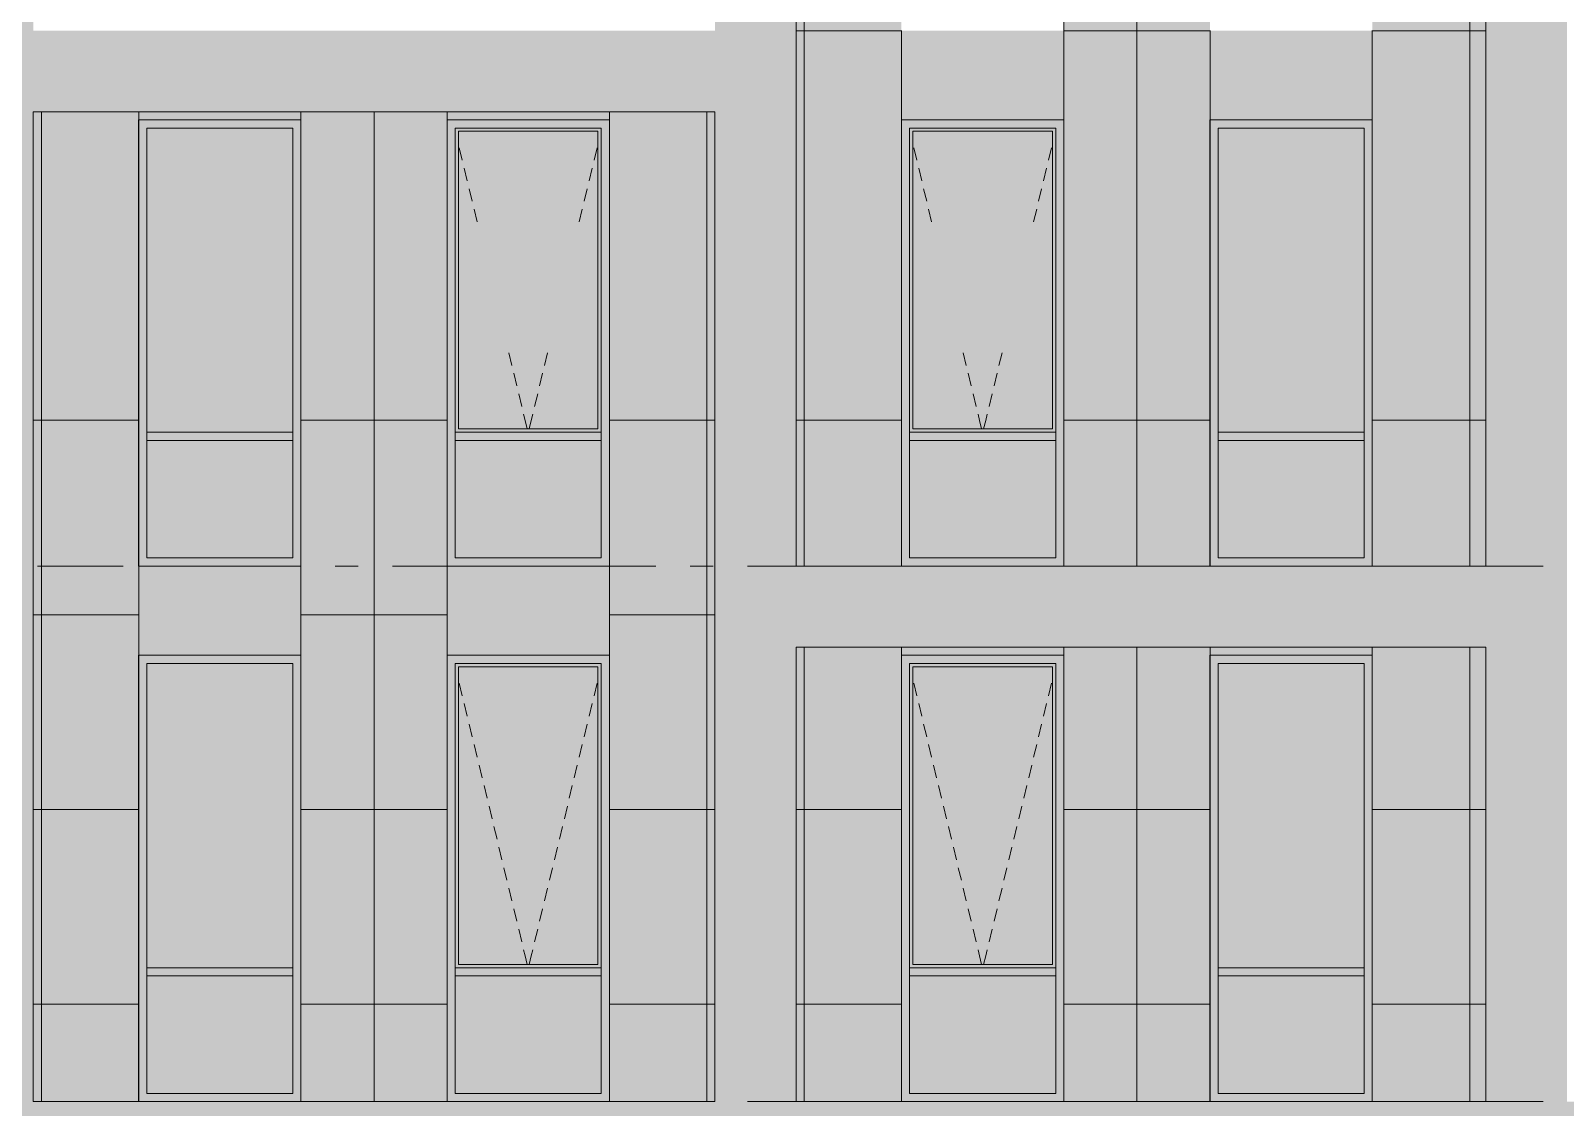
# Model space of a CAD drawing. Header units: millimetres. Extents: x 1499747 to 4230374, y -28481 to 441852.
# Drawn here: x 4109097 to 4118552, y 373993 to 380628 of the extents above; entities that cross this region are included whole.
import ezdxf

# ---------------------------------------------------------------- set-up
doc = ezdxf.new("R2010")
doc.units = ezdxf.units.MM
doc.header["$MEASUREMENT"] = 0
doc.layers.add('Чертеж и Рисунок', color=7, linetype='Continuous')

msp = doc.modelspace()

# ---------------------------------------------------------------- hatches: boundary and pattern name
at = {"layer": 'Чертеж и Рисунок', "linetype": 'Continuous', "lineweight": 0, "true_color": 0xbc9a89}
for points in [[(4108613.00524, 399928.41141), (4108613.00524, 374028.37184), (4109113.006, 374028.37184), (4109113.006, 399928.41141)], [(4113312.81242, 399928.41141), (4113312.81242, 374028.37184), (4113812.81318, 374028.37184), (4113812.81318, 399928.41141)], [(4118062.11967, 399928.41141), (4118062.11967, 374028.37184), (4118562.12044, 374028.37184), (4118562.12044, 399928.41141)], [(4109113.006, 380128.38116), (4113312.81242, 380128.38116), (4113312.81242, 380628.38193), (4109113.006, 380628.38193)], [(4113812.81318, 376828.37612), (4118062.11967, 376828.37612), (4118062.11967, 377328.37688), (4113812.81318, 377328.37688)], [(4127512.73411, 374028.37184), (4104262.66859, 374028.37184), (4104262.66859, 373528.37108), (4127512.73411, 373528.37108)]]:
    msp.add_hatch(color=33, dxfattribs=at).paths.add_polyline_path(points)
at = {"layer": 'Чертеж и Рисунок', "linetype": 'Continuous', "lineweight": 0, "true_color": 0xffffff}
h = msp.add_hatch(color=7, dxfattribs=at)
h.paths.add_polyline_path([(4113812.81318, 377328.37688), (4114462.41416, 377328.37688), (4114462.41416, 380078.38107), (4115462.41572, 380078.38107), (4115462.41572, 377328.37688), (4116362.71712, 377328.37688), (4116362.71712, 380078.38107), (4117362.71859, 380078.38107), (4117362.71859, 377328.37688), (4118062.11966, 377328.37688), (4118062.11966, 383428.3862), (4113812.81318, 383428.3862)])
h.paths.add_polyline_path([(4115462.41572, 380628.38196), (4114462.41416, 380628.38196), (4114462.41416, 383378.38614), (4115462.41572, 383378.38614)], flags=0)
h.paths.add_polyline_path([(4116362.71712, 383378.38614), (4117362.71859, 383378.38614), (4117362.71859, 380628.38196), (4116362.71712, 380628.38196)], flags=0)
h = msp.add_hatch(color=7, dxfattribs=at)
h.paths.add_polyline_path([(4109113.006, 374028.37184), (4109762.20703, 374028.37184), (4109762.20703, 376778.37602), (4110762.20851, 376778.37602), (4110762.20851, 374028.37184), (4111662.5099, 374028.37184), (4111662.5099, 376778.37602), (4112662.51146, 376778.37602), (4112662.51146, 374028.37184), (4113312.81244, 374028.37184), (4113312.81244, 380128.38116), (4109113.006, 380128.38116)])
h.paths.add_polyline_path([(4109762.20703, 380078.3811), (4110762.20851, 380078.3811), (4110762.20851, 377328.37692), (4109762.20703, 377328.37692)], flags=0)
h.paths.add_polyline_path([(4111662.5099, 377328.37692), (4111662.5099, 380078.3811), (4112662.51146, 380078.3811), (4112662.51146, 377328.37692)], flags=0)
at = {"layer": 'Чертеж и Рисунок', "linetype": 'Continuous', "lineweight": 0, "true_color": 0x2e2e2e}
for points in [[(4109762.20699, 379728.38055), (4109812.20707, 379728.38055), (4109812.20707, 380028.38101), (4109762.20699, 380078.38109)], [(4110262.20776, 380078.38109), (4109762.20699, 380078.38109), (4109812.20707, 380028.38101), (4110262.20776, 380028.38101)], [(4110262.20776, 380078.38109), (4110262.20776, 380028.38101), (4110712.20844, 380028.38101), (4110762.20852, 380078.38109)], [(4110762.20852, 379728.38055), (4110762.20852, 380078.38109), (4110712.20844, 380028.38101), (4110712.20844, 379728.38055)], [(4111662.5099, 379728.38055), (4111712.50997, 379728.38055), (4111712.50997, 380028.38101), (4111662.5099, 380078.38109)], [(4112162.51066, 380078.38109), (4111662.5099, 380078.38109), (4111712.50997, 380028.38101), (4112162.51066, 380028.38101)], [(4112162.51066, 380078.38109), (4112162.51066, 380028.38101), (4112612.51135, 380028.38101), (4112662.51142, 380078.38109)], [(4112662.51142, 379728.38055), (4112662.51142, 380078.38109), (4112612.51135, 380028.38101), (4112612.51135, 379728.38055)], [(4114462.41417, 379728.38055), (4114512.41425, 379728.38055), (4114512.41425, 380028.38101), (4114462.41417, 380078.38109)], [(4114962.41494, 380078.38109), (4114462.41417, 380078.38109), (4114512.41425, 380028.38101), (4114962.41494, 380028.38101)], [(4114962.41494, 380078.38109), (4114962.41494, 380028.38101), (4115412.41563, 380028.38101), (4115462.4157, 380078.38109)], [(4115462.4157, 379728.38055), (4115462.4157, 380078.38109), (4115412.41563, 380028.38101), (4115412.41563, 379728.38055)], [(4116362.71708, 379728.38055), (4116412.71715, 379728.38055), (4116412.71715, 380028.38101), (4116362.71708, 380078.38109)], [(4116862.71784, 380078.38109), (4116362.71708, 380078.38109), (4116412.71715, 380028.38101), (4116862.71784, 380028.38101)], [(4116862.71784, 380078.38109), (4116862.71784, 380028.38101), (4117312.71853, 380028.38101), (4117362.71861, 380078.38109)], [(4117362.71861, 379728.38055), (4117362.71861, 380078.38109), (4117312.71853, 380028.38101), (4117312.71853, 379728.38055)], [(4109762.20699, 378328.37841), (4109812.20707, 378328.37841), (4109812.20707, 379728.38055), (4109762.20699, 379728.38055)], [(4110762.20852, 378328.37841), (4110762.20852, 379728.38055), (4110712.20844, 379728.38055), (4110712.20844, 378328.37841)], [(4111662.5099, 378328.37841), (4111712.50997, 378328.37841), (4111712.50997, 379728.38055), (4111662.5099, 379728.38055)], [(4112662.51142, 378328.37841), (4112662.51142, 379728.38055), (4112612.51135, 379728.38055), (4112612.51135, 378328.37841)], [(4114462.41417, 378328.37841), (4114512.41425, 378328.37841), (4114512.41425, 379728.38055), (4114462.41417, 379728.38055)], [(4115462.4157, 378328.37841), (4115462.4157, 379728.38055), (4115412.41563, 379728.38055), (4115412.41563, 378328.37841)], [(4116362.71708, 378328.37841), (4116412.71715, 378328.37841), (4116412.71715, 379728.38055), (4116362.71708, 379728.38055)], [(4117362.71861, 378328.37841), (4117362.71861, 379728.38055), (4117312.71853, 379728.38055), (4117312.71853, 378328.37841)], [(4109762.20699, 378128.37811), (4109812.20707, 378128.37811), (4109812.20707, 378328.37841), (4109762.20699, 378328.37841)], [(4110762.20852, 378128.37811), (4110762.20852, 378328.37841), (4110712.20844, 378328.37841), (4110712.20844, 378128.37811)], [(4111662.5099, 378128.37811), (4111712.50997, 378128.37811), (4111712.50997, 378328.37841), (4111662.5099, 378328.37841)], [(4112662.51142, 378128.37811), (4112662.51142, 378328.37841), (4112612.51135, 378328.37841), (4112612.51135, 378128.37811)], [(4114462.41417, 378128.37811), (4114512.41425, 378128.37811), (4114512.41425, 378328.37841), (4114462.41417, 378328.37841)], [(4115462.4157, 378128.37811), (4115462.4157, 378328.37841), (4115412.41563, 378328.37841), (4115412.41563, 378128.37811)], [(4116362.71708, 378128.37811), (4116412.71715, 378128.37811), (4116412.71715, 378328.37841), (4116362.71708, 378328.37841)], [(4117362.71861, 378128.37811), (4117362.71861, 378328.37841), (4117312.71853, 378328.37841), (4117312.71853, 378128.37811)], [(4109762.20699, 378128.37811), (4109762.20699, 377328.37688), (4109812.20707, 377378.37696), (4109812.20707, 378128.37811)], [(4109812.20707, 378103.37807), (4110262.20776, 378103.37807), (4110262.20776, 378153.37814), (4109812.20707, 378153.37814)], [(4110262.20776, 378153.37814), (4110262.20776, 378103.37807), (4110712.20844, 378103.37807), (4110712.20844, 378153.37814)], [(4110762.20852, 378128.37811), (4110712.20844, 378128.37811), (4110712.20844, 377378.37696), (4110762.20852, 377328.37688)], [(4111662.5099, 378128.37811), (4111662.5099, 377328.37688), (4111712.50997, 377378.37696), (4111712.50997, 378128.37811)], [(4111712.50997, 378103.37807), (4112162.51066, 378103.37807), (4112162.51066, 378153.37814), (4111712.50997, 378153.37814)], [(4112162.51066, 378153.37814), (4112162.51066, 378103.37807), (4112612.51135, 378103.37807), (4112612.51135, 378153.37814)], [(4112662.51142, 378128.37811), (4112612.51135, 378128.37811), (4112612.51135, 377378.37696), (4112662.51142, 377328.37688)], [(4114462.41417, 378128.37811), (4114462.41417, 377328.37688), (4114512.41425, 377378.37696), (4114512.41425, 378128.37811)], [(4114512.41425, 378103.37807), (4114962.41494, 378103.37807), (4114962.41494, 378153.37814), (4114512.41425, 378153.37814)], [(4114962.41494, 378153.37814), (4114962.41494, 378103.37807), (4115412.41563, 378103.37807), (4115412.41563, 378153.37814)], [(4115462.4157, 378128.37811), (4115412.41563, 378128.37811), (4115412.41563, 377378.37696), (4115462.4157, 377328.37688)], [(4116362.71708, 378128.37811), (4116362.71708, 377328.37688), (4116412.71715, 377378.37696), (4116412.71715, 378128.37811)], [(4116412.71715, 378103.37807), (4116862.71784, 378103.37807), (4116862.71784, 378153.37814), (4116412.71715, 378153.37814)], [(4116862.71784, 378153.37814), (4116862.71784, 378103.37807), (4117312.71853, 378103.37807), (4117312.71853, 378153.37814)], [(4117362.71861, 378128.37811), (4117312.71853, 378128.37811), (4117312.71853, 377378.37696), (4117362.71861, 377328.37688)], [(4110262.20776, 377328.37688), (4110262.20776, 377378.37696), (4109812.20707, 377378.37696), (4109762.20699, 377328.37688)], [(4110262.20776, 377328.37688), (4110762.20852, 377328.37688), (4110712.20844, 377378.37696), (4110262.20776, 377378.37696)], [(4112162.51066, 377328.37688), (4112162.51066, 377378.37696), (4111712.50997, 377378.37696), (4111662.5099, 377328.37688)], [(4112162.51066, 377328.37688), (4112662.51142, 377328.37688), (4112612.51135, 377378.37696), (4112162.51066, 377378.37696)], [(4114962.41494, 377328.37688), (4114962.41494, 377378.37696), (4114512.41425, 377378.37696), (4114462.41417, 377328.37688)], [(4114962.41494, 377328.37688), (4115462.4157, 377328.37688), (4115412.41563, 377378.37696), (4114962.41494, 377378.37696)], [(4116862.71784, 377328.37688), (4116862.71784, 377378.37696), (4116412.71715, 377378.37696), (4116362.71708, 377328.37688)], [(4116862.71784, 377328.37688), (4117362.71861, 377328.37688), (4117312.71853, 377378.37696), (4116862.71784, 377378.37696)], [(4109762.20699, 376428.37551), (4109812.20707, 376428.37551), (4109812.20707, 376728.37597), (4109762.20699, 376778.37604)], [(4110262.20776, 376778.37604), (4109762.20699, 376778.37604), (4109812.20707, 376728.37597), (4110262.20776, 376728.37597)], [(4110262.20776, 376778.37604), (4110262.20776, 376728.37597), (4110712.20844, 376728.37597), (4110762.20852, 376778.37604)], [(4110762.20852, 376428.37551), (4110762.20852, 376778.37604), (4110712.20844, 376728.37597), (4110712.20844, 376428.37551)], [(4111662.5099, 376428.37551), (4111712.50997, 376428.37551), (4111712.50997, 376728.37597), (4111662.5099, 376778.37604)], [(4112162.51066, 376778.37604), (4111662.5099, 376778.37604), (4111712.50997, 376728.37597), (4112162.51066, 376728.37597)], [(4112162.51066, 376778.37604), (4112162.51066, 376728.37597), (4112612.51135, 376728.37597), (4112662.51142, 376778.37604)], [(4112662.51142, 376428.37551), (4112662.51142, 376778.37604), (4112612.51135, 376728.37597), (4112612.51135, 376428.37551)], [(4114462.41417, 376428.37551), (4114512.41425, 376428.37551), (4114512.41425, 376728.37597), (4114462.41417, 376778.37604)], [(4114962.41494, 376778.37604), (4114462.41417, 376778.37604), (4114512.41425, 376728.37597), (4114962.41494, 376728.37597)], [(4114962.41494, 376778.37604), (4114962.41494, 376728.37597), (4115412.41563, 376728.37597), (4115462.4157, 376778.37604)], [(4115462.4157, 376428.37551), (4115462.4157, 376778.37604), (4115412.41563, 376728.37597), (4115412.41563, 376428.37551)], [(4116362.71708, 376428.37551), (4116412.71715, 376428.37551), (4116412.71715, 376728.37597), (4116362.71708, 376778.37604)], [(4116862.71784, 376778.37604), (4116362.71708, 376778.37604), (4116412.71715, 376728.37597), (4116862.71784, 376728.37597)], [(4116862.71784, 376778.37604), (4116862.71784, 376728.37597), (4117312.71853, 376728.37597), (4117362.71861, 376778.37604)], [(4117362.71861, 376428.37551), (4117362.71861, 376778.37604), (4117312.71853, 376728.37597), (4117312.71853, 376428.37551)], [(4109762.20699, 375028.37337), (4109812.20707, 375028.37337), (4109812.20707, 376428.37551), (4109762.20699, 376428.37551)], [(4110762.20852, 375028.37337), (4110762.20852, 376428.37551), (4110712.20844, 376428.37551), (4110712.20844, 375028.37337)], [(4111662.5099, 375028.37337), (4111712.50997, 375028.37337), (4111712.50997, 376428.37551), (4111662.5099, 376428.37551)], [(4112662.51142, 375028.37337), (4112662.51142, 376428.37551), (4112612.51135, 376428.37551), (4112612.51135, 375028.37337)], [(4114462.41417, 375028.37337), (4114512.41425, 375028.37337), (4114512.41425, 376428.37551), (4114462.41417, 376428.37551)], [(4115462.4157, 375028.37337), (4115462.4157, 376428.37551), (4115412.41563, 376428.37551), (4115412.41563, 375028.37337)], [(4116362.71708, 375028.37337), (4116412.71715, 375028.37337), (4116412.71715, 376428.37551), (4116362.71708, 376428.37551)], [(4117362.71861, 375028.37337), (4117362.71861, 376428.37551), (4117312.71853, 376428.37551), (4117312.71853, 375028.37337)], [(4109762.20699, 374828.37307), (4109812.20707, 374828.37307), (4109812.20707, 375028.37337), (4109762.20699, 375028.37337)], [(4110762.20852, 374828.37307), (4110762.20852, 375028.37337), (4110712.20844, 375028.37337), (4110712.20844, 374828.37307)], [(4111662.5099, 374828.37307), (4111712.50997, 374828.37307), (4111712.50997, 375028.37337), (4111662.5099, 375028.37337)], [(4112662.51142, 374828.37307), (4112662.51142, 375028.37337), (4112612.51135, 375028.37337), (4112612.51135, 374828.37307)], [(4114462.41417, 374828.37307), (4114512.41425, 374828.37307), (4114512.41425, 375028.37337), (4114462.41417, 375028.37337)], [(4115462.4157, 374828.37307), (4115462.4157, 375028.37337), (4115412.41563, 375028.37337), (4115412.41563, 374828.37307)], [(4116362.71708, 374828.37307), (4116412.71715, 374828.37307), (4116412.71715, 375028.37337), (4116362.71708, 375028.37337)], [(4117362.71861, 374828.37307), (4117362.71861, 375028.37337), (4117312.71853, 375028.37337), (4117312.71853, 374828.37307)], [(4109762.20699, 374828.37307), (4109762.20699, 374028.37184), (4109812.20707, 374078.37192), (4109812.20707, 374828.37307)], [(4109812.20707, 374803.37303), (4110262.20776, 374803.37303), (4110262.20776, 374853.3731), (4109812.20707, 374853.3731)], [(4110262.20776, 374853.3731), (4110262.20776, 374803.37303), (4110712.20844, 374803.37303), (4110712.20844, 374853.3731)], [(4110762.20852, 374828.37307), (4110712.20844, 374828.37307), (4110712.20844, 374078.37192), (4110762.20852, 374028.37184)], [(4111662.5099, 374828.37307), (4111662.5099, 374028.37184), (4111712.50997, 374078.37192), (4111712.50997, 374828.37307)], [(4111712.50997, 374803.37303), (4112162.51066, 374803.37303), (4112162.51066, 374853.3731), (4111712.50997, 374853.3731)], [(4112162.51066, 374853.3731), (4112162.51066, 374803.37303), (4112612.51135, 374803.37303), (4112612.51135, 374853.3731)], [(4112662.51142, 374828.37307), (4112612.51135, 374828.37307), (4112612.51135, 374078.37192), (4112662.51142, 374028.37184)], [(4114462.41417, 374828.37307), (4114462.41417, 374028.37184), (4114512.41425, 374078.37192), (4114512.41425, 374828.37307)], [(4114512.41425, 374803.37303), (4114962.41494, 374803.37303), (4114962.41494, 374853.3731), (4114512.41425, 374853.3731)], [(4114962.41494, 374853.3731), (4114962.41494, 374803.37303), (4115412.41563, 374803.37303), (4115412.41563, 374853.3731)], [(4115462.4157, 374828.37307), (4115412.41563, 374828.37307), (4115412.41563, 374078.37192), (4115462.4157, 374028.37184)], [(4116362.71708, 374828.37307), (4116362.71708, 374028.37184), (4116412.71715, 374078.37192), (4116412.71715, 374828.37307)], [(4116412.71715, 374803.37303), (4116862.71784, 374803.37303), (4116862.71784, 374853.3731), (4116412.71715, 374853.3731)], [(4116862.71784, 374853.3731), (4116862.71784, 374803.37303), (4117312.71853, 374803.37303), (4117312.71853, 374853.3731)], [(4117362.71861, 374828.37307), (4117312.71853, 374828.37307), (4117312.71853, 374078.37192), (4117362.71861, 374028.37184)], [(4110262.20776, 374028.37184), (4110262.20776, 374078.37192), (4109812.20707, 374078.37192), (4109762.20699, 374028.37184)], [(4110262.20776, 374028.37184), (4110762.20852, 374028.37184), (4110712.20844, 374078.37192), (4110262.20776, 374078.37192)], [(4112162.51066, 374028.37184), (4112162.51066, 374078.37192), (4111712.50997, 374078.37192), (4111662.5099, 374028.37184)], [(4112162.51066, 374028.37184), (4112662.51142, 374028.37184), (4112612.51135, 374078.37192), (4112162.51066, 374078.37192)], [(4114962.41494, 374028.37184), (4114962.41494, 374078.37192), (4114512.41425, 374078.37192), (4114462.41417, 374028.37184)], [(4114962.41494, 374028.37184), (4115462.4157, 374028.37184), (4115412.41563, 374078.37192), (4114962.41494, 374078.37192)], [(4116862.71784, 374028.37184), (4116862.71784, 374078.37192), (4116412.71715, 374078.37192), (4116362.71708, 374028.37184)], [(4116862.71784, 374028.37184), (4117362.71861, 374028.37184), (4117312.71853, 374078.37192), (4116862.71784, 374078.37192)]]:
    msp.add_hatch(color=250, dxfattribs=at).paths.add_polyline_path(points)
at = {"layer": 'Чертеж и Рисунок', "linetype": 'Continuous', "lineweight": 0, "true_color": 0x84adf9}
for points in [[(4109812.20707, 378153.37814), (4110712.20844, 378153.37814), (4110712.20844, 378328.37841), (4110712.20844, 380028.38101), (4109812.20707, 380028.38101)], [(4111732.51, 380008.38098), (4111732.51, 378173.37818), (4112592.51132, 378173.37818), (4112592.51132, 380008.38098)], [(4114532.41428, 378173.37818), (4115392.4156, 378173.37818), (4115392.4156, 380008.38098), (4114532.41428, 380008.38098)], [(4116412.71715, 378153.37814), (4117312.71853, 378153.37814), (4117312.71853, 378328.37841), (4117312.71853, 380028.38101), (4116412.71715, 380028.38101)], [(4109812.20707, 378103.37807), (4109812.20707, 377378.37696), (4110712.20844, 377378.37696), (4110712.20844, 378103.37807)], [(4111712.50997, 378103.37807), (4111712.50997, 377378.37696), (4112612.51135, 377378.37696), (4112612.51135, 378103.37807)], [(4114512.41425, 378103.37807), (4114512.41425, 377378.37696), (4115412.41563, 377378.37696), (4115412.41563, 378103.37807)], [(4116412.71715, 378103.37807), (4116412.71715, 377378.37696), (4117312.71853, 377378.37696), (4117312.71853, 378103.37807)], [(4109812.20707, 374853.3731), (4110712.20844, 374853.3731), (4110712.20844, 375028.37337), (4110712.20844, 376728.37597), (4109812.20707, 376728.37597)], [(4111732.51, 376708.37594), (4111732.51, 374873.37313), (4112592.51132, 374873.37313), (4112592.51132, 376708.37594)], [(4114532.41428, 374873.37313), (4115392.4156, 374873.37313), (4115392.4156, 376708.37594), (4114532.41428, 376708.37594)], [(4116412.71715, 374853.3731), (4117312.71853, 374853.3731), (4117312.71853, 375028.37337), (4117312.71853, 376728.37597), (4116412.71715, 376728.37597)], [(4109812.20707, 374803.37303), (4109812.20707, 374078.37192), (4110712.20844, 374078.37192), (4110712.20844, 374803.37303)], [(4111712.50997, 374078.37192), (4112612.51135, 374078.37192), (4112612.51135, 374803.37303), (4111712.50997, 374803.37303)], [(4114512.41425, 374803.37303), (4114512.41425, 374078.37192), (4115412.41563, 374078.37192), (4115412.41563, 374803.37303)], [(4116412.71715, 374803.37303), (4116412.71715, 374078.37192), (4117312.71853, 374078.37192), (4117312.71853, 374803.37303)]]:
    msp.add_hatch(color=161, dxfattribs=at).paths.add_polyline_path(points)
at = {"layer": 'Чертеж и Рисунок', "linetype": 'Continuous', "lineweight": 0, "true_color": 0xf7fdff}
for points in [[(4111712.50997, 378153.37814), (4111732.51, 378173.37818), (4111732.51, 380008.38098), (4111712.50997, 380028.38101)], [(4112612.51135, 380028.38101), (4111712.50997, 380028.38101), (4111732.51, 380008.38098), (4112592.51132, 380008.38098)], [(4112612.51135, 378153.37814), (4112612.51135, 380028.38101), (4112592.51132, 380008.38098), (4112592.51132, 378173.37818)], [(4114512.41425, 378153.37814), (4114532.41428, 378173.37818), (4114532.41428, 380008.38098), (4114512.41425, 380028.38101)], [(4115412.41563, 380028.38101), (4114512.41425, 380028.38101), (4114532.41428, 380008.38098), (4115392.4156, 380008.38098)], [(4115412.41563, 378153.37814), (4115412.41563, 380028.38101), (4115392.4156, 380008.38098), (4115392.4156, 378173.37818)], [(4111732.51, 378173.37818), (4111712.50997, 378153.37814), (4112612.51135, 378153.37814), (4112592.51132, 378173.37818)], [(4115412.41563, 378153.37814), (4115392.4156, 378173.37818), (4114532.41428, 378173.37818), (4114512.41425, 378153.37814)], [(4111712.50997, 374853.3731), (4111732.51, 374873.37313), (4111732.51, 376708.37594), (4111712.50997, 376728.37597)], [(4111712.50997, 376728.37597), (4111732.51, 376708.37594), (4112592.51132, 376708.37594), (4112612.51135, 376728.37597)], [(4112612.51135, 374853.3731), (4112612.51135, 376728.37597), (4112592.51132, 376708.37594), (4112592.51132, 374873.37313)], [(4114512.41425, 374853.3731), (4114532.41428, 374873.37313), (4114532.41428, 376708.37594), (4114512.41425, 376728.37597)], [(4115412.41563, 376728.37597), (4114512.41425, 376728.37597), (4114532.41428, 376708.37594), (4115392.4156, 376708.37594)], [(4115412.41563, 374853.3731), (4115412.41563, 376728.37597), (4115392.4156, 376708.37594), (4115392.4156, 374873.37313)], [(4111712.50997, 374853.3731), (4112612.51135, 374853.3731), (4112592.51132, 374873.37313), (4111732.51, 374873.37313)], [(4115412.41563, 374853.3731), (4115392.4156, 374873.37313), (4114532.41428, 374873.37313), (4114512.41425, 374853.3731)]]:
    msp.add_hatch(color=7, dxfattribs=at).paths.add_polyline_path(points)
at = {"layer": 'Чертеж и Рисунок', "linetype": 'Continuous', "lineweight": 0, "true_color": 0xffffff}
msp.add_hatch(color=7, dxfattribs=at).paths.add_polyline_path([(4118062.11967, 376828.37612), (4113812.81318, 376828.37612), (4113812.81318, 374028.37184), (4114462.41417, 374028.37184), (4114462.41417, 376778.37604), (4115462.4157, 376778.37604), (4115462.4157, 374028.37184), (4116362.71708, 374028.37184), (4116362.71708, 376778.37604), (4117362.71861, 376778.37604), (4117362.71861, 374028.37184), (4118062.11967, 374028.37184)])

# ---------------------------------------------------------------- linework, layer by layer
at = {"layer": 'Чертеж и Рисунок', "color": 7, "linetype": 'Continuous', "lineweight": 5}
for points in [[(4113812.81318, 377328.37688), (4113812.81318, 383428.3862)], [(4118062.11967, 377328.37688), (4118062.11967, 383428.3862)], [(4109113.006, 374028.37184), (4109113.006, 380128.38116)], [(4109113.006, 380128.38116), (4113312.81242, 380128.38116)], [(4113312.81242, 374028.37184), (4113312.81242, 380128.38116)], [(4109762.20699, 377328.37688), (4109762.20699, 380078.38109)], [(4109762.20699, 380078.38109), (4110762.20852, 380078.38109)], [(4109812.20707, 379728.38055), (4109812.20707, 380028.38101)], [(4109812.20707, 380028.38101), (4110262.20776, 380028.38101)], [(4110262.20776, 380028.38101), (4110712.20844, 380028.38101)], [(4110712.20844, 379728.38055), (4110712.20844, 380028.38101)], [(4110762.20852, 380078.38109), (4110762.20852, 377328.37688)], [(4111662.5099, 380078.38109), (4112662.51142, 380078.38109)], [(4111662.5099, 377328.37688), (4111662.5099, 380078.38109)], [(4111712.50997, 379728.38055), (4111712.50997, 380028.38101)], [(4111712.50997, 380028.38101), (4112162.51066, 380028.38101)], [(4111732.51, 380008.38098), (4111732.51, 378173.37818)], [(4112592.51132, 380008.38098), (4111732.51, 380008.38098)], [(4112162.51066, 380028.38101), (4112612.51135, 380028.38101)], [(4112592.51132, 378173.37818), (4112592.51132, 380008.38098)], [(4112612.51135, 379728.38055), (4112612.51135, 380028.38101)], [(4114462.41417, 377328.37688), (4114462.41417, 380078.38109)], [(4114462.41417, 380078.38109), (4115462.4157, 380078.38109)], [(4114512.41425, 379728.38055), (4114512.41425, 380028.38101)], [(4114512.41425, 380028.38101), (4114962.41494, 380028.38101)], [(4114532.41428, 380008.38098), (4114532.41428, 378173.37818)], [(4115392.4156, 380008.38098), (4114532.41428, 380008.38098)], [(4114962.41494, 380028.38101), (4115412.41563, 380028.38101)], [(4115392.4156, 378173.37818), (4115392.4156, 380008.38098)], [(4115412.41563, 379728.38055), (4115412.41563, 380028.38101)], [(4115462.4157, 380078.38109), (4115462.4157, 377328.37688)], [(4116362.71708, 377328.37688), (4116362.71708, 380078.38109)], [(4116362.71708, 380078.38109), (4117362.71861, 380078.38109)], [(4116412.71715, 379728.38055), (4116412.71715, 380028.38101)], [(4116412.71715, 380028.38101), (4116862.71784, 380028.38101)], [(4116862.71784, 380028.38101), (4117312.71853, 380028.38101)], [(4117312.71853, 379728.38055), (4117312.71853, 380028.38101)], [(4117362.71861, 380078.38109), (4117362.71861, 377328.37688)], [(4109812.20707, 378328.37841), (4109812.20707, 379728.38055)], [(4110712.20844, 378328.37841), (4110712.20844, 379728.38055)], [(4111712.50997, 378328.37841), (4111712.50997, 379728.38055)], [(4112612.51135, 378328.37841), (4112612.51135, 379728.38055)], [(4114512.41425, 378328.37841), (4114512.41425, 379728.38055)], [(4115412.41563, 378328.37841), (4115412.41563, 379728.38055)], [(4116412.71715, 378328.37841), (4116412.71715, 379728.38055)], [(4117312.71853, 378328.37841), (4117312.71853, 379728.38055)], [(4109812.20707, 378153.37814), (4109812.20707, 378328.37841)], [(4110712.20844, 378153.37814), (4110712.20844, 378328.37841)], [(4111712.50997, 378153.37814), (4111712.50997, 378328.37841)], [(4112612.51135, 378153.37814), (4112612.51135, 378328.37841)], [(4114512.41425, 378153.37814), (4114512.41425, 378328.37841)], [(4115412.41563, 378153.37814), (4115412.41563, 378328.37841)], [(4116412.71715, 378153.37814), (4116412.71715, 378328.37841)], [(4117312.71853, 378153.37814), (4117312.71853, 378328.37841)], [(4109812.20707, 378128.37811), (4109812.20707, 378153.37814)], [(4110262.20776, 378153.37814), (4109812.20707, 378153.37814)], [(4109812.20707, 378103.37807), (4109812.20707, 378128.37811)], [(4109812.20707, 377378.37696), (4109812.20707, 378103.37807)], [(4110262.20776, 378103.37807), (4109812.20707, 378103.37807)], [(4110712.20844, 378153.37814), (4110262.20776, 378153.37814)], [(4110712.20844, 378103.37807), (4110262.20776, 378103.37807)], [(4110712.20844, 378128.37811), (4110712.20844, 378153.37814)], [(4110712.20844, 378103.37807), (4110712.20844, 378128.37811)], [(4110712.20844, 377378.37696), (4110712.20844, 378103.37807)], [(4111712.50997, 378128.37811), (4111712.50997, 378153.37814)], [(4112162.51066, 378153.37814), (4111712.50997, 378153.37814)], [(4111712.50997, 378103.37807), (4111712.50997, 378128.37811)], [(4111712.50997, 377378.37696), (4111712.50997, 378103.37807)], [(4112162.51066, 378103.37807), (4111712.50997, 378103.37807)], [(4111732.51, 378173.37818), (4112592.51132, 378173.37818)], [(4112612.51135, 378153.37814), (4112162.51066, 378153.37814)], [(4112612.51135, 378103.37807), (4112162.51066, 378103.37807)], [(4112612.51135, 378128.37811), (4112612.51135, 378153.37814)], [(4112612.51135, 378103.37807), (4112612.51135, 378128.37811)], [(4112612.51135, 377378.37696), (4112612.51135, 378103.37807)], [(4114512.41425, 378128.37811), (4114512.41425, 378153.37814)], [(4114962.41494, 378153.37814), (4114512.41425, 378153.37814)], [(4114512.41425, 378103.37807), (4114512.41425, 378128.37811)], [(4114512.41425, 377378.37696), (4114512.41425, 378103.37807)], [(4114962.41494, 378103.37807), (4114512.41425, 378103.37807)], [(4114532.41428, 378173.37818), (4115392.4156, 378173.37818)], [(4115412.41563, 378153.37814), (4114962.41494, 378153.37814)], [(4115412.41563, 378103.37807), (4114962.41494, 378103.37807)], [(4115412.41563, 378128.37811), (4115412.41563, 378153.37814)], [(4115412.41563, 378103.37807), (4115412.41563, 378128.37811)], [(4115412.41563, 377378.37696), (4115412.41563, 378103.37807)], [(4116412.71715, 378128.37811), (4116412.71715, 378153.37814)], [(4116862.71784, 378153.37814), (4116412.71715, 378153.37814)], [(4116412.71715, 378103.37807), (4116412.71715, 378128.37811)], [(4116412.71715, 377378.37696), (4116412.71715, 378103.37807)], [(4116862.71784, 378103.37807), (4116412.71715, 378103.37807)], [(4117312.71853, 378153.37814), (4116862.71784, 378153.37814)], [(4117312.71853, 378103.37807), (4116862.71784, 378103.37807)], [(4117312.71853, 378128.37811), (4117312.71853, 378153.37814)], [(4117312.71853, 378103.37807), (4117312.71853, 378128.37811)], [(4117312.71853, 377378.37696), (4117312.71853, 378103.37807)], [(4110262.20776, 377378.37696), (4109812.20707, 377378.37696)], [(4110712.20844, 377378.37696), (4110262.20776, 377378.37696)], [(4112162.51066, 377378.37696), (4111712.50997, 377378.37696)], [(4112612.51135, 377378.37696), (4112162.51066, 377378.37696)], [(4114962.41494, 377378.37696), (4114512.41425, 377378.37696)], [(4115412.41563, 377378.37696), (4114962.41494, 377378.37696)], [(4116862.71784, 377378.37696), (4116412.71715, 377378.37696)], [(4117312.71853, 377378.37696), (4116862.71784, 377378.37696)], [(4110762.20852, 377328.37688), (4109762.20699, 377328.37688)], [(4112662.51142, 377328.37688), (4111662.5099, 377328.37688)], [(4113812.81318, 377328.37688), (4118062.11967, 377328.37688)], [(4109762.20699, 374028.37184), (4109762.20699, 376778.37604)], [(4109762.20699, 376778.37604), (4110762.20852, 376778.37604)], [(4110762.20852, 376778.37604), (4110762.20852, 374028.37184)], [(4111662.5099, 374028.37184), (4111662.5099, 376778.37604)], [(4111662.5099, 376778.37604), (4112662.51142, 376778.37604)], [(4113812.81318, 374028.37184), (4113812.81318, 376828.37612)], [(4113812.81318, 376828.37612), (4118062.11967, 376828.37612)], [(4114462.41417, 374028.37184), (4114462.41417, 376778.37604)], [(4114462.41417, 376778.37604), (4115462.4157, 376778.37604)], [(4115462.4157, 376778.37604), (4115462.4157, 374028.37184)], [(4116362.71708, 374028.37184), (4116362.71708, 376778.37604)], [(4116362.71708, 376778.37604), (4117362.71861, 376778.37604)], [(4117362.71861, 376778.37604), (4117362.71861, 374028.37184)], [(4118062.11967, 374028.37184), (4118062.11967, 376828.37612)], [(4109812.20707, 376428.37551), (4109812.20707, 376728.37597)], [(4109812.20707, 376728.37597), (4110262.20776, 376728.37597)], [(4110262.20776, 376728.37597), (4110712.20844, 376728.37597)], [(4110712.20844, 376428.37551), (4110712.20844, 376728.37597)], [(4111712.50997, 376428.37551), (4111712.50997, 376728.37597)], [(4111712.50997, 376728.37597), (4112162.51066, 376728.37597)], [(4111732.51, 376708.37594), (4111732.51, 374873.37313)], [(4112592.51132, 376708.37594), (4111732.51, 376708.37594)], [(4112162.51066, 376728.37597), (4112612.51135, 376728.37597)], [(4112592.51132, 374873.37313), (4112592.51132, 376708.37594)], [(4112612.51135, 376428.37551), (4112612.51135, 376728.37597)], [(4114512.41425, 376428.37551), (4114512.41425, 376728.37597)], [(4114512.41425, 376728.37597), (4114962.41494, 376728.37597)], [(4114532.41428, 376708.37594), (4114532.41428, 374873.37313)], [(4115392.4156, 376708.37594), (4114532.41428, 376708.37594)], [(4114962.41494, 376728.37597), (4115412.41563, 376728.37597)], [(4115392.4156, 374873.37313), (4115392.4156, 376708.37594)], [(4115412.41563, 376428.37551), (4115412.41563, 376728.37597)], [(4116412.71715, 376428.37551), (4116412.71715, 376728.37597)], [(4116412.71715, 376728.37597), (4116862.71784, 376728.37597)], [(4116862.71784, 376728.37597), (4117312.71853, 376728.37597)], [(4117312.71853, 376428.37551), (4117312.71853, 376728.37597)], [(4109812.20707, 375028.37337), (4109812.20707, 376428.37551)], [(4110712.20844, 375028.37337), (4110712.20844, 376428.37551)], [(4111712.50997, 375028.37337), (4111712.50997, 376428.37551)], [(4112612.51135, 375028.37337), (4112612.51135, 376428.37551)], [(4114512.41425, 375028.37337), (4114512.41425, 376428.37551)], [(4115412.41563, 375028.37337), (4115412.41563, 376428.37551)], [(4116412.71715, 375028.37337), (4116412.71715, 376428.37551)], [(4117312.71853, 375028.37337), (4117312.71853, 376428.37551)], [(4109812.20707, 374853.3731), (4109812.20707, 375028.37337)], [(4110712.20844, 374853.3731), (4110712.20844, 375028.37337)], [(4111712.50997, 374853.3731), (4111712.50997, 375028.37337)], [(4112612.51135, 374853.3731), (4112612.51135, 375028.37337)], [(4114512.41425, 374853.3731), (4114512.41425, 375028.37337)], [(4115412.41563, 374853.3731), (4115412.41563, 375028.37337)], [(4116412.71715, 374853.3731), (4116412.71715, 375028.37337)], [(4117312.71853, 374853.3731), (4117312.71853, 375028.37337)], [(4109812.20707, 374828.37307), (4109812.20707, 374853.3731)], [(4110262.20776, 374853.3731), (4109812.20707, 374853.3731)], [(4109812.20707, 374803.37303), (4109812.20707, 374828.37307)], [(4109812.20707, 374078.37192), (4109812.20707, 374803.37303)], [(4110262.20776, 374803.37303), (4109812.20707, 374803.37303)], [(4110712.20844, 374853.3731), (4110262.20776, 374853.3731)], [(4110712.20844, 374803.37303), (4110262.20776, 374803.37303)], [(4110712.20844, 374828.37307), (4110712.20844, 374853.3731)], [(4110712.20844, 374803.37303), (4110712.20844, 374828.37307)], [(4110712.20844, 374078.37192), (4110712.20844, 374803.37303)], [(4111712.50997, 374828.37307), (4111712.50997, 374853.3731)], [(4112162.51066, 374853.3731), (4111712.50997, 374853.3731)], [(4111712.50997, 374803.37303), (4111712.50997, 374828.37307)], [(4111712.50997, 374078.37192), (4111712.50997, 374803.37303)], [(4112162.51066, 374803.37303), (4111712.50997, 374803.37303)], [(4111732.51, 374873.37313), (4112592.51132, 374873.37313)], [(4112612.51135, 374853.3731), (4112162.51066, 374853.3731)], [(4112612.51135, 374803.37303), (4112162.51066, 374803.37303)], [(4112612.51135, 374828.37307), (4112612.51135, 374853.3731)], [(4112612.51135, 374803.37303), (4112612.51135, 374828.37307)], [(4112612.51135, 374078.37192), (4112612.51135, 374803.37303)], [(4114512.41425, 374828.37307), (4114512.41425, 374853.3731)], [(4114962.41494, 374853.3731), (4114512.41425, 374853.3731)], [(4114512.41425, 374803.37303), (4114512.41425, 374828.37307)], [(4114512.41425, 374078.37192), (4114512.41425, 374803.37303)], [(4114962.41494, 374803.37303), (4114512.41425, 374803.37303)], [(4114532.41428, 374873.37313), (4115392.4156, 374873.37313)], [(4115412.41563, 374853.3731), (4114962.41494, 374853.3731)], [(4115412.41563, 374803.37303), (4114962.41494, 374803.37303)], [(4115412.41563, 374828.37307), (4115412.41563, 374853.3731)], [(4115412.41563, 374803.37303), (4115412.41563, 374828.37307)], [(4115412.41563, 374078.37192), (4115412.41563, 374803.37303)], [(4116412.71715, 374828.37307), (4116412.71715, 374853.3731)], [(4116862.71784, 374853.3731), (4116412.71715, 374853.3731)], [(4116412.71715, 374803.37303), (4116412.71715, 374828.37307)], [(4116412.71715, 374078.37192), (4116412.71715, 374803.37303)], [(4116862.71784, 374803.37303), (4116412.71715, 374803.37303)], [(4117312.71853, 374853.3731), (4116862.71784, 374853.3731)], [(4117312.71853, 374803.37303), (4116862.71784, 374803.37303)], [(4117312.71853, 374828.37307), (4117312.71853, 374853.3731)], [(4117312.71853, 374803.37303), (4117312.71853, 374828.37307)], [(4117312.71853, 374078.37192), (4117312.71853, 374803.37303)], [(4110262.20776, 374078.37192), (4109812.20707, 374078.37192)], [(4110712.20844, 374078.37192), (4110262.20776, 374078.37192)], [(4112162.51066, 374078.37192), (4111712.50997, 374078.37192)], [(4112612.51135, 374078.37192), (4112162.51066, 374078.37192)], [(4114962.41494, 374078.37192), (4114512.41425, 374078.37192)], [(4115412.41563, 374078.37192), (4114962.41494, 374078.37192)], [(4116862.71784, 374078.37192), (4116412.71715, 374078.37192)], [(4117312.71853, 374078.37192), (4116862.71784, 374078.37192)], [(4109113.006, 374028.37184), (4113312.81242, 374028.37184)], [(4113812.81318, 374028.37184), (4118062.11967, 374028.37184)]]:
    msp.add_lwpolyline(points, dxfattribs=at)
at = {"layer": 'Чертеж и Рисунок', "color": 253, "linetype": 'Continuous', "lineweight": 5, "true_color": 0xaaaaaa}
for points in [[(4113863.11326, 383428.3862), (4113863.11326, 377328.37688)], [(4115462.5157, 383428.3862), (4115462.5157, 377328.37688)], [(4115913.01639, 383428.3862), (4115913.01639, 377328.37688)], [(4117963.31952, 383428.3862), (4117963.31952, 377328.37688)], [(4113812.81318, 380628.18193), (4114462.41417, 380628.18193)], [(4114463.11418, 380628.38193), (4114463.11418, 380078.38109)], [(4115462.5157, 380628.18193), (4116362.31708, 380628.18193)], [(4116363.31708, 380628.38193), (4116363.31708, 380078.38109)], [(4117362.71861, 380628.38193), (4117362.71861, 380078.38109)], [(4117362.71861, 380628.18193), (4118062.11967, 380628.18193)], [(4109163.30608, 380128.38116), (4109163.30608, 374028.37184)], [(4109763.307, 380128.38116), (4109763.307, 380078.38109)], [(4110762.70852, 380128.38116), (4110762.70852, 374028.37184)], [(4111212.80921, 380128.38116), (4111212.80921, 374028.37184)], [(4111663.1099, 380128.38116), (4111663.1099, 380078.38109)], [(4112662.51142, 380128.38116), (4112662.51142, 380078.38109)], [(4113263.11234, 380128.38116), (4113263.11234, 374028.37184)], [(4109763.307, 380078.38109), (4109763.307, 377328.37688)], [(4111663.1099, 380078.38109), (4111663.1099, 377328.37688)], [(4112662.51142, 380078.38109), (4112662.51142, 377328.37688)], [(4114463.11418, 380078.38109), (4114463.11418, 377328.37688)], [(4116363.31708, 380078.38109), (4116363.31708, 377328.37688)], [(4117362.71861, 380078.38109), (4117362.71861, 377328.37688)], [(4109113.006, 378227.97826), (4109762.20699, 378227.97826)], [(4109762.20699, 378227.97826), (4109763.307, 378227.97826)], [(4110762.70852, 378228.17826), (4111662.4099, 378228.17826)], [(4112662.51142, 378228.17826), (4113312.81242, 378228.17826)], [(4113812.81318, 378228.17826), (4114462.41417, 378228.17826)], [(4115462.5157, 378228.17826), (4116362.31708, 378228.17826)], [(4117362.71861, 378228.17826), (4118062.11967, 378228.17826)], [(4109763.307, 377328.37688), (4109763.307, 376778.37604)], [(4111663.1099, 377328.37688), (4111663.1099, 376778.37604)], [(4112662.51142, 377328.37688), (4112662.51142, 376778.37604)], [(4109113.006, 377027.97643), (4109763.307, 377027.97643)], [(4110762.70852, 377028.17643), (4111662.4099, 377028.17643)], [(4112662.51142, 377028.17643), (4113312.81242, 377028.17643)], [(4109763.307, 376778.37604), (4109763.307, 374028.37184)], [(4111663.1099, 376778.37604), (4111663.1099, 374028.37184)], [(4112662.51142, 376778.37604), (4112662.51142, 374028.37184)], [(4113863.11326, 376828.37612), (4113863.11326, 374028.37184)], [(4114463.11418, 376828.37612), (4114463.11418, 376778.37604)], [(4114463.11418, 376778.37604), (4114463.11418, 374028.37184)], [(4115462.5157, 376828.37612), (4115462.5157, 374028.37184)], [(4115913.01639, 376828.37612), (4115913.01639, 374028.37184)], [(4116363.31708, 376828.37612), (4116363.31708, 376778.37604)], [(4116363.31708, 376778.37604), (4116363.31708, 374028.37184)], [(4117362.71861, 376828.37612), (4117362.71861, 376778.37604)], [(4117362.71861, 376778.37604), (4117362.71861, 374028.37184)], [(4117963.31952, 376828.37612), (4117963.31952, 374028.37184)], [(4109113.006, 375827.97459), (4109762.20699, 375827.97459)], [(4109762.20699, 375827.97459), (4109763.307, 375827.97459)], [(4110762.70852, 375828.17459), (4111662.4099, 375828.17459)], [(4112662.51142, 375828.17459), (4113312.81242, 375828.17459)], [(4113812.81318, 375828.17459), (4114462.41417, 375828.17459)], [(4115462.5157, 375828.17459), (4116362.31708, 375828.17459)], [(4117362.71861, 375828.17459), (4118062.11967, 375828.17459)], [(4109113.006, 374627.97276), (4109762.20699, 374627.97276)], [(4109762.20699, 374627.97276), (4109763.307, 374627.97276)], [(4110762.70852, 374628.17276), (4111662.4099, 374628.17276)], [(4112662.51142, 374628.17276), (4113312.81242, 374628.17276)], [(4113812.81318, 374628.17276), (4114462.41417, 374628.17276)], [(4115462.5157, 374628.17276), (4116362.31708, 374628.17276)], [(4117362.71861, 374628.17276), (4118062.11967, 374628.17276)]]:
    msp.add_lwpolyline(points, dxfattribs=at)
at = {"layer": 'Чертеж и Рисунок', "color": 23, "linetype": 'Continuous', "lineweight": 5, "true_color": 0xbf8080}
for points in [[(4111738.01001, 379907.08082), (4111756.71004, 379829.28071)], [(4112587.01131, 379907.08082), (4112568.21128, 379829.28071)], [(4114537.91429, 379907.08082), (4114556.71432, 379829.28071)], [(4115386.91559, 379907.08082), (4115368.11556, 379829.28071)], [(4111768.51006, 379780.68063), (4111787.21009, 379702.88051)], [(4112556.41126, 379780.68063), (4112537.71123, 379702.88051)], [(4114568.41434, 379780.68063), (4114587.21436, 379702.88051)], [(4115356.41554, 379780.68063), (4115337.61551, 379702.88051)], [(4111799.01011, 379654.28044), (4111817.71013, 379576.58032)], [(4112525.91122, 379654.28044), (4112507.21119, 379576.58032)], [(4114598.91438, 379654.28044), (4114617.71441, 379576.58032)], [(4115325.91549, 379654.28044), (4115307.11546, 379576.58032)], [(4111829.51015, 379527.98024), (4111848.21018, 379450.18013)], [(4112495.41117, 379527.98024), (4112476.71114, 379450.18013)], [(4114629.41443, 379527.98024), (4114648.21446, 379450.18013)], [(4115295.41545, 379527.98024), (4115276.61542, 379450.18013)], [(4112043.01048, 378643.37889), (4112061.81051, 378565.57877)], [(4112281.91084, 378643.37889), (4112263.11081, 378565.57877)], [(4114842.91476, 378643.37889), (4114861.71478, 378565.57877)], [(4115081.81512, 378643.37889), (4115063.11509, 378565.57877)], [(4112073.51052, 378516.9787), (4112092.31055, 378439.17858)], [(4112251.4108, 378516.9787), (4112232.61077, 378439.17858)], [(4114873.4148, 378516.9787), (4114892.21483, 378439.17858)], [(4115051.31507, 378516.9787), (4115032.61505, 378439.17858)], [(4112104.01057, 378390.57851), (4112122.8106, 378312.87839)], [(4112220.91075, 378390.57851), (4112202.11072, 378312.87839)], [(4114903.91485, 378390.57851), (4114922.71488, 378312.87839)], [(4115020.81503, 378390.57851), (4115002.115, 378312.87839)], [(4112134.51062, 378264.27831), (4112143.71063, 378226.17826)], [(4112143.71063, 378226.17826), (4112156.41065, 378173.37818)], [(4112181.21069, 378226.17826), (4112168.51067, 378173.37818)], [(4112190.4107, 378264.27831), (4112181.21069, 378226.17826)], [(4114934.4149, 378264.27831), (4114943.61491, 378226.17826)], [(4114943.61491, 378226.17826), (4114956.31493, 378173.37818)], [(4114981.21497, 378226.17826), (4114968.41495, 378173.37818)], [(4114990.31498, 378264.27831), (4114981.21497, 378226.17826)], [(4111738.01001, 376607.07578), (4111756.71004, 376529.27566)], [(4112587.01131, 376607.07578), (4112568.21128, 376529.27566)], [(4114537.91429, 376607.07578), (4114556.71432, 376529.27566)], [(4115386.91559, 376607.07578), (4115368.11556, 376529.27566)], [(4111768.51006, 376480.67559), (4111787.21009, 376402.87547)], [(4112556.41126, 376480.67559), (4112537.71123, 376402.87547)], [(4114568.41434, 376480.67559), (4114587.21436, 376402.87547)], [(4115356.41554, 376480.67559), (4115337.61551, 376402.87547)], [(4111799.01011, 376354.2754), (4111817.71013, 376276.57528)], [(4112525.91122, 376354.2754), (4112507.21119, 376276.57528)], [(4114598.91438, 376354.2754), (4114617.71441, 376276.57528)], [(4115325.91549, 376354.2754), (4115307.11546, 376276.57528)], [(4111829.51015, 376227.9752), (4111848.21018, 376150.17508)], [(4112495.41117, 376227.9752), (4112476.71114, 376150.17508)], [(4114629.41443, 376227.9752), (4114648.21446, 376150.17508)], [(4115295.41545, 376227.9752), (4115276.61542, 376150.17508)], [(4111860.0102, 376101.57501), (4111878.71023, 376023.77489)], [(4112464.91112, 376101.57501), (4112446.21109, 376023.77489)], [(4114659.91448, 376101.57501), (4114678.7145, 376023.77489)], [(4115264.9154, 376101.57501), (4115246.11537, 376023.77489)], [(4111890.51024, 375975.17482), (4111909.21027, 375897.4747)], [(4112434.41108, 375975.17482), (4112415.71105, 375897.4747)], [(4114690.41452, 375975.17482), (4114709.21455, 375897.4747)], [(4115234.41535, 375975.17482), (4115215.61532, 375897.4747)], [(4111921.01029, 375848.77462), (4111939.71032, 375771.07451)], [(4112403.91103, 375848.77462), (4112385.211, 375771.07451)], [(4114720.91457, 375848.77462), (4114739.7146, 375771.07451)], [(4115203.91531, 375848.77462), (4115185.11528, 375771.07451)], [(4111951.51034, 375722.47443), (4111970.31037, 375644.67431)], [(4112373.41098, 375722.47443), (4112354.71095, 375644.67431)], [(4114751.41462, 375722.47443), (4114770.21464, 375644.67431)], [(4115173.41526, 375722.47443), (4115154.61523, 375644.67431)], [(4111982.01038, 375596.07424), (4112000.81041, 375518.27412)], [(4112342.91094, 375596.07424), (4112324.21091, 375518.27412)], [(4114781.91466, 375596.07424), (4114800.71469, 375518.27412)], [(4115142.91521, 375596.07424), (4115124.11519, 375518.27412)], [(4112012.51043, 375469.67404), (4112031.31046, 375391.97393)], [(4112312.41089, 375469.67404), (4112293.71086, 375391.97393)], [(4114812.41471, 375469.67404), (4114831.21474, 375391.97393)], [(4115112.31517, 375469.67404), (4115093.61514, 375391.97393)], [(4112043.01048, 375343.37385), (4112061.81051, 375265.57373)], [(4112281.91084, 375343.37385), (4112263.11081, 375265.57373)], [(4114842.91476, 375343.37385), (4114861.71478, 375265.57373)], [(4115081.81512, 375343.37385), (4115063.11509, 375265.57373)], [(4112073.51052, 375216.97366), (4112092.31055, 375139.17354)], [(4112251.4108, 375216.97366), (4112232.61077, 375139.17354)], [(4114873.4148, 375216.97366), (4114892.21483, 375139.17354)], [(4115051.31507, 375216.97366), (4115032.61505, 375139.17354)], [(4112104.01057, 375090.57347), (4112122.8106, 375012.87335)], [(4112220.91075, 375090.57347), (4112202.11072, 375012.87335)], [(4114903.91485, 375090.57347), (4114922.71488, 375012.87335)], [(4115020.81503, 375090.57347), (4115002.115, 375012.87335)], [(4112134.51062, 374964.27327), (4112143.71063, 374926.17321)], [(4112143.71063, 374926.17321), (4112156.41065, 374873.37313)], [(4112181.21069, 374926.17321), (4112168.51067, 374873.37313)], [(4112190.4107, 374964.27327), (4112181.21069, 374926.17321)], [(4114934.4149, 374964.27327), (4114943.61491, 374926.17321)], [(4114943.61491, 374926.17321), (4114956.31493, 374873.37313)], [(4114981.21497, 374926.17321), (4114968.41495, 374873.37313)], [(4114990.31498, 374964.27327), (4114981.21497, 374926.17321)]]:
    msp.add_lwpolyline(points, dxfattribs=at)
at = {"layer": 'Чертеж и Рисунок', "color": 1, "linetype": 'Continuous', "lineweight": 0}
for points in [[(4109138.50604, 377328.37688), (4109667.60685, 377328.37688)], [(4109879.30717, 377328.37688), (4110020.40739, 377328.37688)], [(4110232.10771, 377328.37688), (4110761.20852, 377328.37688)], [(4110972.90884, 377328.37688), (4111114.00906, 377328.37688)], [(4111325.70938, 377328.37688), (4111854.91019, 377328.37688)], [(4112066.51051, 377328.37688), (4112207.61073, 377328.37688)], [(4112419.31105, 377328.37688), (4112948.51186, 377328.37688)], [(4113160.11218, 377328.37688), (4113301.2124, 377328.37688)], [(4113512.91272, 377328.37688), (4114042.11353, 377328.37688)], [(4114253.71386, 377328.37688), (4114394.91407, 377328.37688)], [(4114606.51439, 377328.37688), (4115135.7152, 377328.37688)], [(4115347.41553, 377328.37688), (4115488.51574, 377328.37688)], [(4115700.11607, 377328.37688), (4116229.31687, 377328.37688)], [(4116441.0172, 377328.37688), (4116582.11741, 377328.37688)], [(4116793.71774, 377328.37688), (4117322.91854, 377328.37688)], [(4117534.61887, 377328.37688), (4117675.71908, 377328.37688)], [(4117887.41941, 377328.37688), (4118416.52022, 377328.37688)], [(4109138.50604, 374028.37184), (4109667.60685, 374028.37184)], [(4109879.30717, 374028.37184), (4110020.40739, 374028.37184)], [(4110232.10771, 374028.37184), (4110761.20852, 374028.37184)], [(4110972.90884, 374028.37184), (4111114.00906, 374028.37184)], [(4111325.70938, 374028.37184), (4111854.91019, 374028.37184)], [(4112066.51051, 374028.37184), (4112207.61073, 374028.37184)], [(4112419.31105, 374028.37184), (4112948.51186, 374028.37184)], [(4113160.11218, 374028.37184), (4113301.2124, 374028.37184)], [(4113512.91272, 374028.37184), (4114042.11353, 374028.37184)], [(4114253.71386, 374028.37184), (4114394.91407, 374028.37184)], [(4114606.51439, 374028.37184), (4115135.7152, 374028.37184)], [(4115347.41553, 374028.37184), (4115488.51574, 374028.37184)], [(4115700.11607, 374028.37184), (4116229.31687, 374028.37184)], [(4116441.0172, 374028.37184), (4116582.11741, 374028.37184)], [(4116793.71774, 374028.37184), (4117322.91854, 374028.37184)], [(4117534.61887, 374028.37184), (4117675.71908, 374028.37184)], [(4117887.41941, 374028.37184), (4118416.52022, 374028.37184)]]:
    msp.add_lwpolyline(points, dxfattribs=at)

doc.saveas('drawing.dxf')
